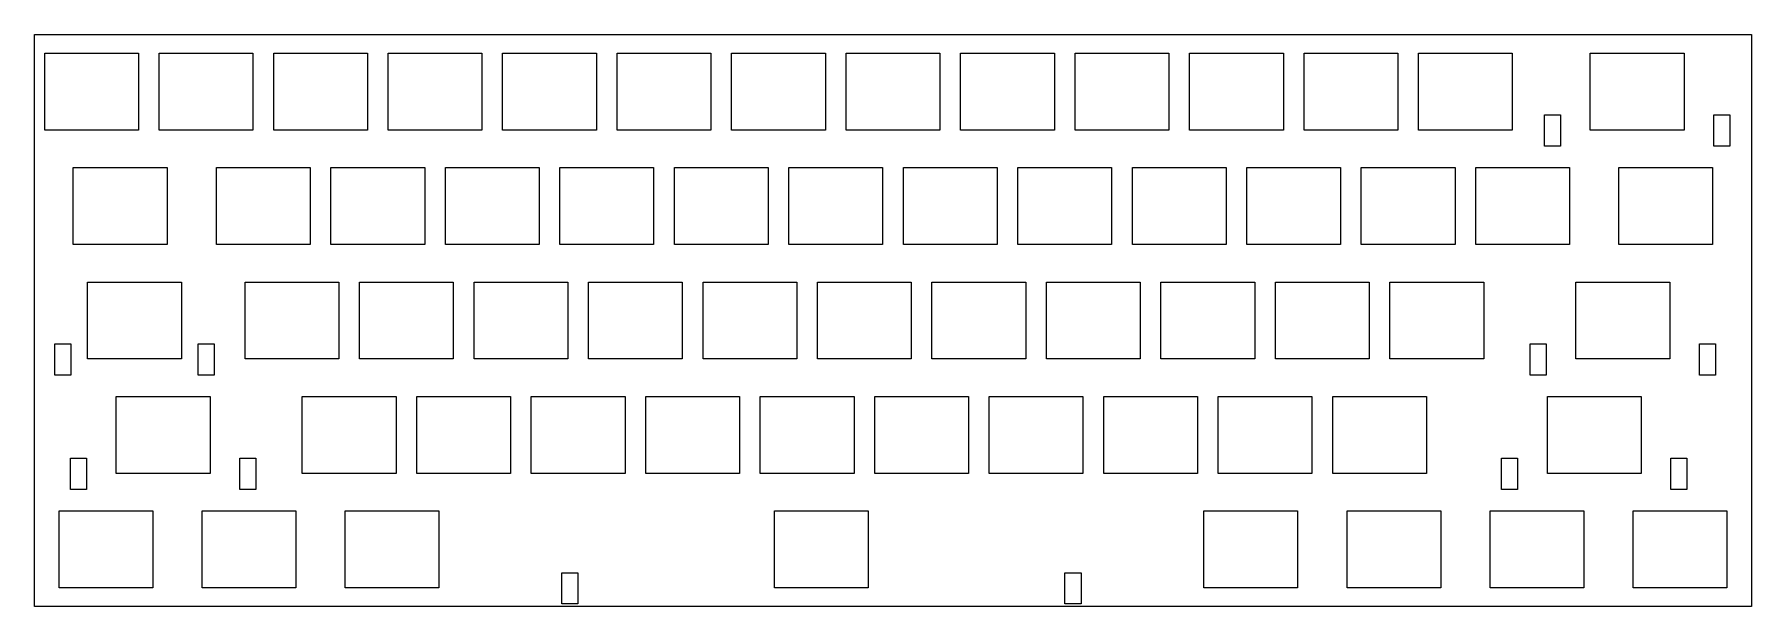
# Model space of a CAD drawing. Extents: x 0 to 286, y 0 to 96.
import ezdxf

# ---------------------------------------------------------------- set-up
doc = ezdxf.new("R2010")
doc.units = 0
doc.layers.get('0').update_dxf_attribs({"linetype": 'CONTINUOUS'})

msp = doc.modelspace()

# ---------------------------------------------------------------- linework, layer by layer
at = {"color": 0}
for p, q in [((0.09508, 95.5075), (285.845, 95.5075)), ((0.09508, 0.25769), (0.09508, 95.5075)), ((285.845, 95.5075), (285.845, 0.25769)), ((1.81901, 92.3837), (17.4198, 92.3837)), ((1.81901, 79.5831), (1.81901, 92.3837)), ((17.4198, 92.3837), (17.4198, 79.5831)), ((20.869, 92.3837), (36.4698, 92.3837)), ((20.869, 79.5831), (20.869, 92.3837)), ((36.4698, 92.3837), (36.4698, 79.5831)), ((39.9189, 92.3837), (55.5198, 92.3837)), ((39.9189, 79.5831), (39.9189, 92.3837)), ((55.5198, 92.3837), (55.5198, 79.5831)), ((58.9689, 92.3837), (74.5698, 92.3837)), ((58.9689, 79.5831), (58.9689, 92.3837)), ((74.5698, 92.3837), (74.5698, 79.5831)), ((78.0189, 92.3837), (93.6184, 92.3837)), ((78.0189, 79.5831), (78.0189, 92.3837)), ((93.6184, 92.3837), (93.6184, 79.5831)), ((97.0689, 92.3837), (112.668, 92.3837)), ((97.0689, 79.5831), (97.0689, 92.3837)), ((112.668, 92.3837), (112.668, 79.5831)), ((116.119, 92.3837), (131.72, 92.3837)), ((116.119, 79.5831), (116.119, 92.3837)), ((131.72, 92.3837), (131.72, 79.5831)), ((135.169, 92.3837), (150.77, 92.3837)), ((135.169, 79.5831), (135.169, 92.3837)), ((150.77, 92.3837), (150.77, 79.5831)), ((154.219, 92.3837), (169.82, 92.3837)), ((154.219, 79.5831), (154.219, 92.3837)), ((169.82, 92.3837), (169.82, 79.5831)), ((173.269, 92.3837), (188.87, 92.3837)), ((173.269, 79.5831), (173.269, 92.3837)), ((188.87, 92.3837), (188.87, 79.5831)), ((192.319, 92.3837), (207.92, 92.3837)), ((192.319, 79.5831), (192.319, 92.3837)), ((207.92, 92.3837), (207.92, 79.5831)), ((211.369, 92.3837), (226.97, 92.3837)), ((211.369, 79.5831), (211.369, 92.3837)), ((226.97, 92.3837), (226.97, 79.5831)), ((230.419, 92.3837), (246.02, 92.3837)), ((230.419, 79.5831), (230.419, 92.3837)), ((246.02, 92.3837), (246.02, 79.5831)), ((258.994, 92.3837), (274.595, 92.3837)), ((258.994, 79.5831), (258.994, 92.3837)), ((274.595, 92.3837), (274.595, 79.5831)), ((251.365, 82.1104), (254.032, 82.1104)), ((251.365, 76.9027), (251.365, 82.1104)), ((254.032, 82.1104), (254.032, 76.9027)), ((279.557, 82.1104), (282.224, 82.1104)), ((279.557, 76.9027), (279.557, 82.1104)), ((282.224, 82.1104), (282.224, 76.9027)), ((17.4198, 79.5831), (1.81901, 79.5831)), ((36.4698, 79.5831), (20.869, 79.5831)), ((55.5198, 79.5831), (39.9189, 79.5831)), ((74.5698, 79.5831), (58.9689, 79.5831)), ((93.6184, 79.5831), (78.0189, 79.5831)), ((112.668, 79.5831), (97.0689, 79.5831)), ((131.72, 79.5831), (116.119, 79.5831)), ((150.77, 79.5831), (135.169, 79.5831)), ((169.82, 79.5831), (154.219, 79.5831)), ((188.87, 79.5831), (173.269, 79.5831)), ((207.92, 79.5831), (192.319, 79.5831)), ((226.97, 79.5831), (211.369, 79.5831)), ((246.02, 79.5831), (230.419, 79.5831)), ((274.595, 79.5831), (258.994, 79.5831)), ((254.032, 76.9027), (251.365, 76.9027)), ((282.224, 76.9027), (279.557, 76.9027)), ((6.58153, 73.3337), (22.1809, 73.3337)), ((6.58153, 60.5331), (6.58153, 73.3337)), ((22.1809, 73.3337), (22.1809, 60.5331)), ((30.394, 73.3337), (45.9948, 73.3337)), ((30.394, 60.5331), (30.394, 73.3337)), ((45.9948, 73.3337), (45.9948, 60.5331)), ((49.4439, 73.3337), (65.0448, 73.3337)), ((49.4439, 60.5331), (49.4439, 73.3337)), ((65.0448, 73.3337), (65.0448, 60.5331)), ((68.4939, 73.3337), (84.0948, 73.3337)), ((68.4939, 60.5331), (68.4939, 73.3337)), ((84.0948, 73.3337), (84.0948, 60.5331)), ((87.5439, 73.3337), (103.145, 73.3337)), ((87.5439, 60.5331), (87.5439, 73.3337)), ((103.145, 73.3337), (103.145, 60.5331)), ((106.594, 73.3337), (122.195, 73.3337)), ((106.594, 60.5331), (106.594, 73.3337)), ((122.195, 73.3337), (122.195, 60.5331)), ((125.644, 73.3337), (141.245, 73.3337)), ((125.644, 60.5331), (125.644, 73.3337)), ((141.245, 73.3337), (141.245, 60.5331)), ((144.694, 73.3337), (160.295, 73.3337)), ((144.694, 60.5331), (144.694, 73.3337)), ((160.295, 73.3337), (160.295, 60.5331)), ((163.744, 73.3337), (179.345, 73.3337)), ((163.744, 60.5331), (163.744, 73.3337)), ((179.345, 73.3337), (179.345, 60.5331)), ((182.794, 73.3337), (198.395, 73.3337)), ((182.794, 60.5331), (182.794, 73.3337)), ((198.395, 73.3337), (198.395, 60.5331)), ((201.844, 73.3337), (217.445, 73.3337)), ((201.844, 60.5331), (201.844, 73.3337)), ((217.445, 73.3337), (217.445, 60.5331)), ((220.894, 73.3337), (236.495, 73.3337)), ((220.894, 60.5331), (220.894, 73.3337)), ((236.495, 73.3337), (236.495, 60.5331)), ((239.944, 73.3337), (255.545, 73.3337)), ((239.944, 60.5331), (239.944, 73.3337)), ((255.545, 73.3337), (255.545, 60.5331)), ((263.756, 73.3337), (279.356, 73.3337)), ((263.756, 60.5331), (263.756, 73.3337)), ((279.356, 73.3337), (279.356, 60.5331)), ((22.1809, 60.5331), (6.58153, 60.5331)), ((45.9948, 60.5331), (30.394, 60.5331)), ((65.0448, 60.5331), (49.4439, 60.5331)), ((84.0948, 60.5331), (68.4939, 60.5331)), ((103.145, 60.5331), (87.5439, 60.5331)), ((122.195, 60.5331), (106.594, 60.5331)), ((141.245, 60.5331), (125.644, 60.5331)), ((160.295, 60.5331), (144.694, 60.5331)), ((179.345, 60.5331), (163.744, 60.5331)), ((198.395, 60.5331), (182.794, 60.5331)), ((217.445, 60.5331), (201.844, 60.5331)), ((236.495, 60.5331), (220.894, 60.5331)), ((255.545, 60.5331), (239.944, 60.5331)), ((279.356, 60.5331), (263.756, 60.5331)), ((8.96278, 54.2837), (24.5622, 54.2837)), ((8.96278, 41.4831), (8.96278, 54.2837)), ((24.5622, 54.2837), (24.5622, 41.4831)), ((35.1565, 54.2837), (50.7559, 54.2837)), ((35.1565, 41.4831), (35.1565, 54.2837)), ((50.7559, 54.2837), (50.7559, 41.4831)), ((54.2064, 54.2837), (69.8059, 54.2837)), ((54.2064, 41.4831), (54.2064, 54.2837)), ((69.8059, 54.2837), (69.8059, 41.4831)), ((73.2564, 54.2837), (88.8559, 54.2837)), ((73.2564, 41.4831), (73.2564, 54.2837)), ((88.8559, 54.2837), (88.8559, 41.4831)), ((92.3064, 54.2837), (107.906, 54.2837)), ((92.3064, 41.4831), (92.3064, 54.2837)), ((107.906, 54.2837), (107.906, 41.4831)), ((111.356, 54.2837), (126.956, 54.2837)), ((111.356, 41.4831), (111.356, 54.2837)), ((126.956, 54.2837), (126.956, 41.4831)), ((130.406, 54.2837), (146.006, 54.2837)), ((130.406, 41.4831), (130.406, 54.2837)), ((146.006, 54.2837), (146.006, 41.4831)), ((149.456, 54.2837), (165.056, 54.2837)), ((149.456, 41.4831), (149.456, 54.2837)), ((165.056, 54.2837), (165.056, 41.4831)), ((168.506, 54.2837), (184.106, 54.2837)), ((168.506, 41.4831), (168.506, 54.2837)), ((184.106, 54.2837), (184.106, 41.4831)), ((187.556, 54.2837), (203.156, 54.2837)), ((187.556, 41.4831), (187.556, 54.2837)), ((203.156, 54.2837), (203.156, 41.4831)), ((206.606, 54.2837), (222.206, 54.2837)), ((206.606, 41.4831), (206.606, 54.2837)), ((222.206, 54.2837), (222.206, 41.4831)), ((225.656, 54.2837), (241.256, 54.2837)), ((225.656, 41.4831), (225.656, 54.2837)), ((241.256, 54.2837), (241.256, 41.4831)), ((256.611, 54.2837), (272.212, 54.2837)), ((256.611, 41.4831), (256.611, 54.2837)), ((272.212, 54.2837), (272.212, 41.4831)), ((3.49195, 44.0104), (6.15707, 44.0104)), ((3.49195, 38.8027), (3.49195, 44.0104)), ((6.15707, 44.0104), (6.15707, 38.8027)), ((27.3678, 44.0104), (30.033, 44.0104)), ((27.3678, 38.8027), (27.3678, 44.0104)), ((30.033, 44.0104), (30.033, 38.8027)), ((248.984, 44.0104), (251.649, 44.0104)), ((248.984, 38.8027), (248.984, 44.0104)), ((251.649, 44.0104), (251.649, 38.8027)), ((277.176, 44.0104), (279.841, 44.0104)), ((277.176, 38.8027), (277.176, 44.0104)), ((279.841, 44.0104), (279.841, 38.8027)), ((24.5622, 41.4831), (8.96278, 41.4831)), ((50.7559, 41.4831), (35.1565, 41.4831)), ((69.8059, 41.4831), (54.2064, 41.4831)), ((88.8559, 41.4831), (73.2564, 41.4831)), ((107.906, 41.4831), (92.3064, 41.4831)), ((126.956, 41.4831), (111.356, 41.4831)), ((146.006, 41.4831), (130.406, 41.4831)), ((165.056, 41.4831), (149.456, 41.4831)), ((184.106, 41.4831), (168.506, 41.4831)), ((203.156, 41.4831), (187.556, 41.4831)), ((222.206, 41.4831), (206.606, 41.4831)), ((241.256, 41.4831), (225.656, 41.4831)), ((272.212, 41.4831), (256.611, 41.4831)), ((6.15707, 38.8027), (3.49195, 38.8027)), ((30.033, 38.8027), (27.3678, 38.8027)), ((251.649, 38.8027), (248.984, 38.8027)), ((279.841, 38.8027), (277.176, 38.8027)), ((13.7253, 35.2337), (29.326, 35.2337)), ((13.7253, 22.4331), (13.7253, 35.2337)), ((29.326, 35.2337), (29.326, 22.4331)), ((44.6814, 35.2337), (60.2809, 35.2337)), ((44.6814, 22.4331), (44.6814, 35.2337)), ((60.2809, 35.2337), (60.2809, 22.4331)), ((63.7314, 35.2337), (79.3309, 35.2337)), ((63.7314, 22.4331), (63.7314, 35.2337)), ((79.3309, 35.2337), (79.3309, 22.4331)), ((82.7814, 35.2337), (98.3809, 35.2337)), ((82.7814, 22.4331), (82.7814, 35.2337)), ((98.3809, 35.2337), (98.3809, 22.4331)), ((101.831, 35.2337), (117.431, 35.2337)), ((101.831, 22.4331), (101.831, 35.2337)), ((117.431, 35.2337), (117.431, 22.4331)), ((120.881, 35.2337), (136.481, 35.2337)), ((120.881, 22.4331), (120.881, 35.2337)), ((136.481, 35.2337), (136.481, 22.4331)), ((139.931, 35.2337), (155.531, 35.2337)), ((139.931, 22.4331), (139.931, 35.2337)), ((155.531, 35.2337), (155.531, 22.4331)), ((158.981, 35.2337), (174.581, 35.2337)), ((158.981, 22.4331), (158.981, 35.2337)), ((174.581, 35.2337), (174.581, 22.4331)), ((178.031, 35.2337), (193.631, 35.2337)), ((178.031, 22.4331), (178.031, 35.2337)), ((193.631, 35.2337), (193.631, 22.4331)), ((197.081, 35.2337), (212.681, 35.2337)), ((197.081, 22.4331), (197.081, 35.2337)), ((212.681, 35.2337), (212.681, 22.4331)), ((216.131, 35.2337), (231.731, 35.2337)), ((216.131, 22.4331), (216.131, 35.2337)), ((231.731, 35.2337), (231.731, 22.4331)), ((251.849, 35.2337), (267.451, 35.2337)), ((251.849, 22.4331), (251.849, 35.2337)), ((267.451, 35.2337), (267.451, 22.4331)), ((6.09646, 24.9604), (8.76293, 24.9604)), ((6.09646, 19.7528), (6.09646, 24.9604)), ((8.76293, 24.9604), (8.76293, 19.7528)), ((34.2883, 24.9604), (36.9549, 24.9604)), ((34.2883, 19.7528), (34.2883, 24.9604)), ((36.9549, 24.9604), (36.9549, 19.7528)), ((244.221, 24.9604), (246.888, 24.9604)), ((244.221, 19.7528), (244.221, 24.9604)), ((246.888, 24.9604), (246.888, 19.7528)), ((272.413, 24.9604), (275.08, 24.9604)), ((272.413, 19.7528), (272.413, 24.9604)), ((275.08, 24.9604), (275.08, 19.7528)), ((29.326, 22.4331), (13.7253, 22.4331)), ((60.2809, 22.4331), (44.6814, 22.4331)), ((79.3309, 22.4331), (63.7314, 22.4331)), ((98.3809, 22.4331), (82.7814, 22.4331)), ((117.431, 22.4331), (101.831, 22.4331)), ((136.481, 22.4331), (120.881, 22.4331)), ((155.531, 22.4331), (139.931, 22.4331)), ((174.581, 22.4331), (158.981, 22.4331)), ((193.631, 22.4331), (178.031, 22.4331)), ((212.681, 22.4331), (197.081, 22.4331)), ((231.731, 22.4331), (216.131, 22.4331)), ((267.451, 22.4331), (251.849, 22.4331)), ((8.76293, 19.7528), (6.09646, 19.7528)), ((36.9549, 19.7528), (34.2883, 19.7528)), ((246.888, 19.7528), (244.221, 19.7528)), ((275.08, 19.7528), (272.413, 19.7528)), ((4.20028, 16.1837), (19.801, 16.1837)), ((4.20028, 3.38308), (4.20028, 16.1837)), ((19.801, 16.1837), (19.801, 3.38308)), ((28.0128, 16.1837), (43.6122, 16.1837)), ((28.0128, 3.38308), (28.0128, 16.1837)), ((43.6122, 16.1837), (43.6122, 3.38308)), ((51.8252, 16.1837), (67.4261, 16.1837)), ((51.8252, 3.38308), (51.8252, 16.1837)), ((67.4261, 16.1837), (67.4261, 3.38308)), ((123.263, 16.1837), (138.862, 16.1837)), ((123.263, 3.38308), (123.263, 16.1837)), ((138.862, 16.1837), (138.862, 3.38308)), ((194.7, 16.1837), (210.301, 16.1837)), ((194.7, 3.38308), (194.7, 16.1837)), ((210.301, 16.1837), (210.301, 3.38308)), ((218.513, 16.1837), (234.112, 16.1837)), ((218.513, 3.38308), (218.513, 16.1837)), ((234.112, 16.1837), (234.112, 3.38308)), ((242.325, 16.1837), (257.926, 16.1837)), ((242.325, 3.38308), (242.325, 16.1837)), ((257.926, 16.1837), (257.926, 3.38308)), ((266.138, 16.1837), (281.737, 16.1837)), ((266.138, 3.38308), (266.138, 16.1837)), ((281.737, 16.1837), (281.737, 3.38308)), ((87.8706, 5.9104), (90.5372, 5.9104)), ((87.8706, 0.70418), (87.8706, 5.9104)), ((90.5372, 5.9104), (90.5372, 0.70418)), ((171.588, 5.9104), (174.254, 5.9104)), ((171.588, 0.70418), (171.588, 5.9104)), ((174.254, 5.9104), (174.254, 0.70418)), ((19.801, 3.38308), (4.20028, 3.38308)), ((43.6122, 3.38308), (28.0128, 3.38308)), ((67.4261, 3.38308), (51.8252, 3.38308)), ((138.862, 3.38308), (123.263, 3.38308)), ((210.301, 3.38308), (194.7, 3.38308)), ((234.112, 3.38308), (218.513, 3.38308)), ((257.926, 3.38308), (242.325, 3.38308)), ((281.737, 3.38308), (266.138, 3.38308)), ((285.845, 0.25769), (0.09508, 0.25769)), ((90.5372, 0.70418), (87.8706, 0.70418)), ((174.254, 0.70418), (171.588, 0.70418))]:
    msp.add_line(p, q, dxfattribs=at)

doc.saveas('drawing.dxf')
